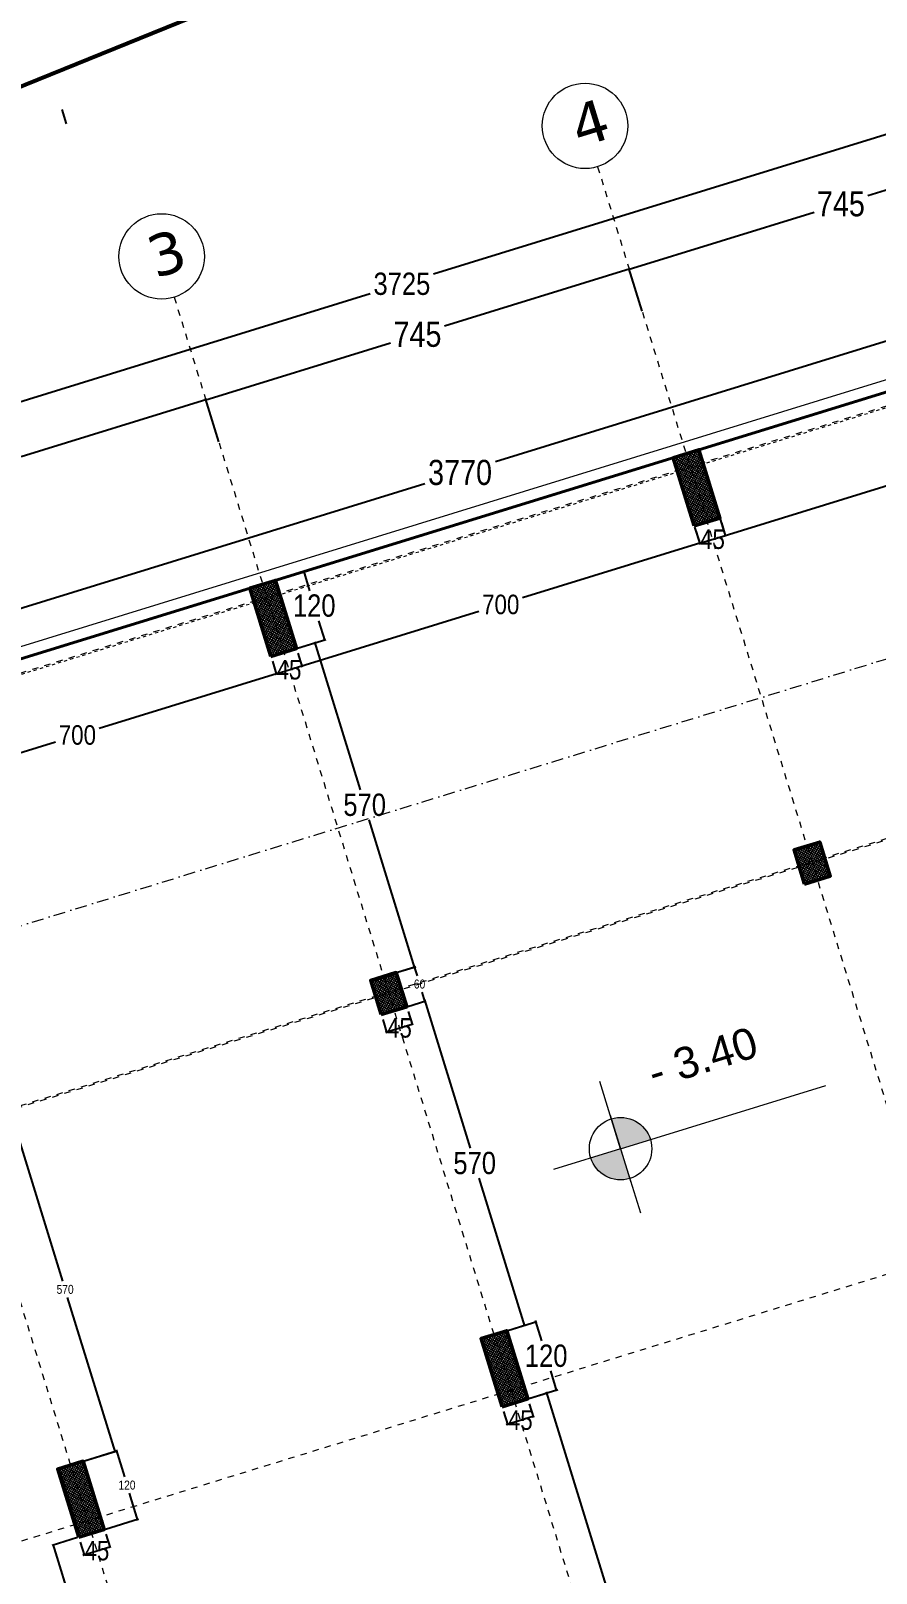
# Model space of a CAD drawing. Header units: centimetres. Extents: x 85226 to 578505, y -13061 to 170378.
# Drawn here: x 457087 to 458508, y 103556 to 106149 of the extents above; entities that cross this region are included whole.
import ezdxf

# ---------------------------------------------------------------- set-up
doc = ezdxf.new("R2010")
doc.units = ezdxf.units.CM
doc.linetypes.add('Dashed', pattern=[10.666667, 5.333333, -5.333333])
doc.linetypes.add('Dot & Dashed', pattern=[12.666666, 6.666666, -3.333333, 0, -2.666667])
for name, color, linetype, lineweight in [('01 Bodrumi_Pen_No__20', 20, 'Continuous', 18), ('0_Pen_No__6', 6, 'Continuous', 18), ('Akset_Pen_No__13', 13, 'Continuous', 18), ('Dimensionet', 150, 'Continuous', 15), ('Dritaret_Pen_No__4', 4, 'Continuous', 18), ('Fasada', 7, 'Continuous', 15), ('muri', 7, 'Continuous', 40), ('Shtyllat', 1, 'Continuous', 25), ('Spotat', 1, 'Continuous', 15), ('Text', 7, 'Continuous', 18)]:
    doc.layers.add(name, color=color, linetype=linetype, lineweight=lineweight)
doc.layers.add('Parcela Baze', color=7, linetype='Continuous')
doc.styles.add('Dimensionet CM', font='swissc.ttf', dxfattribs={"height": 15})
doc.styles.add('Mini shkronjat', font='simplex.shx', dxfattribs={"height": 6})
doc.dimstyles.new('Maxi shkronjat', dxfattribs={"dimscale": 2, "dimtxt": 30, "dimasz": 1, "dimexe": 1, "dimexo": 1, "dimgap": 3, "dimtad": 0, "dimtih": 1, "dimtoh": 1, "dimzin": 9, "dimtxsty": 'Dimensionet CM', "dimblk": 'ARCHTICK', "dimcen": 1, "dimdle": 1, "dimadec": 0, "dimazin": 0, "dimtfac": 1, "dimtmove": 0, "dimatfit": 3, "dimldrblk": 'ARCHTICK', "dimfxl": 1, "dimarcsym": 0})

# ---------------------------------------------------------------- blocks, each defined once
blk = doc.blocks.new('_ArchTick')
at = {"layer": 'Spotat', "color": 0, "const_width": 0.15}
blk.add_lwpolyline([(-0.5, -0.5), (0.5, 0.5)], dxfattribs=at)
blk = doc.blocks.new('*D4629')
at = {"layer": 'DEFPOINTS', "color": 0, "transparency": 16777216}
for p in [(462423.2, 108484.6), (462513.8, 108261.1), (451918.9, 103968.3)]:
    blk.add_point(p, dxfattribs=at)
at = {"layer": 'Dimensionet', "color": 0, "lineweight": -2, "transparency": 16777216}
for p, q in [((462425.1, 108485.4), (457235.7, 106382.8)), ((462513, 108263), (462422.5, 108486.5)), ((451826.5, 104191.1), (457015.8, 106293.7)), ((451918.1, 103970.2), (451827.6, 104193.7))]:
    blk.add_line(p, q, dxfattribs=at)
at = {"layer": 'Dimensionet', "color": 0, "lineweight": -2, "transparency": 16777216, "xscale": 2, "yscale": 2, "zscale": 2}
for p, rotation in [((462423.2, 108484.6), 22.05661373152367), ((451828.3, 104191.8), 202.0566137315237)]:
    blk.add_blockref('_ArchTick', p, dxfattribs=dict(at, rotation=rotation))
at = {"layer": 'Dimensionet', "color": 0, "transparency": 16777216, "insert": (457125.8, 106338.2), "char_height": 15, "attachment_point": 5, "style": 'Dimensionet CM'}
blk.add_mtext('{\\H5x;11432}', dxfattribs=at)
blk = doc.blocks.new('*D4553')
at = {"layer": 'DEFPOINTS', "color": 0, "transparency": 16777216}
for p in [(457492.1, 105091.1), (457535.1, 105104.4), (457542.2, 105081.3)]:
    blk.add_point(p, dxfattribs=at)
at = {"layer": 'Dimensionet', "color": 0, "lineweight": -2, "transparency": 16777216}
for p, q in [((457492.7, 105089.2), (457499.8, 105066.1)), ((457535.7, 105102.5), (457542.8, 105079.4)), ((457497.3, 105067.5), (457544.1, 105081.9))]:
    blk.add_line(p, q, dxfattribs=at)
at = {"layer": 'Dimensionet', "color": 0, "lineweight": -2, "transparency": 16777216, "xscale": 2, "yscale": 2, "zscale": 2}
for p, rotation in [((457499.2, 105068), 197.1299999999269), ((457542.2, 105081.3), 17.1299999999269)]:
    blk.add_blockref('_ArchTick', p, dxfattribs=dict(at, rotation=rotation))
at = {"layer": 'Dimensionet', "color": 0, "transparency": 16777216, "insert": (457520.7, 105074.7), "char_height": 15, "attachment_point": 5, "style": 'Dimensionet CM'}
blk.add_mtext('{\\H2.1875x;45}', dxfattribs=at)
blk = doc.blocks.new('*D4554')
at = {"layer": 'DEFPOINTS', "color": 0, "transparency": 16777216}
for p in [(458247.1, 105323.8), (458204.1, 105310.5), (458254.2, 105300.7)]:
    blk.add_point(p, dxfattribs=at)
at = {"layer": 'Dimensionet', "color": 0, "lineweight": -2, "transparency": 16777216}
for p, q in [((458247.7, 105321.9), (458254.8, 105298.8)), ((458204.7, 105308.6), (458211.8, 105285.6)), ((458209.3, 105286.9), (458256.1, 105301.3))]:
    blk.add_line(p, q, dxfattribs=at)
at = {"layer": 'Dimensionet', "color": 0, "lineweight": -2, "transparency": 16777216, "xscale": 2, "yscale": 2, "zscale": 2}
for p, rotation in [((458254.2, 105300.7), 17.1299999999269), ((458211.2, 105287.5), 197.1299999999269)]:
    blk.add_blockref('_ArchTick', p, dxfattribs=dict(at, rotation=rotation))
at = {"layer": 'Dimensionet', "color": 0, "transparency": 16777216, "insert": (458232.7, 105294.1), "char_height": 15, "attachment_point": 5, "style": 'Dimensionet CM'}
blk.add_mtext('{\\H2.1875x;45}', dxfattribs=at)
blk = doc.blocks.new('*D4708')
at = {"layer": 'DEFPOINTS', "color": 0, "transparency": 16777216}
for p in [(457174.7, 103744.3), (457230.5, 103761.5), (457210.1, 103629.6)]:
    blk.add_point(p, dxfattribs=at)
at = {"layer": 'Dimensionet', "color": 0, "lineweight": -2, "transparency": 16777216}
for p, q in [((457229.9, 103763.4), (457244, 103717.9)), ((457176.6, 103744.9), (457232.4, 103762.1)), ((457266.4, 103644.9), (457252.4, 103690.4)), ((457212, 103630.2), (457267.8, 103647.4))]:
    blk.add_line(p, q, dxfattribs=at)
at = {"layer": 'Dimensionet', "color": 0, "lineweight": -2, "transparency": 16777216, "xscale": 2, "yscale": 2, "zscale": 2}
for p, rotation in [((457230.5, 103761.5), 107.1299999991601), ((457265.8, 103646.8), 287.1299999991601)]:
    blk.add_blockref('_ArchTick', p, dxfattribs=dict(at, rotation=rotation))
at = {"layer": 'Dimensionet', "color": 0, "transparency": 16777216, "insert": (457248.2, 103704.1), "char_height": 15, "attachment_point": 5, "style": 'Dimensionet CM'}
blk.add_mtext('120', dxfattribs=at)
blk = doc.blocks.new('*D4576')
at = {"layer": 'DEFPOINTS', "color": 0, "transparency": 16777216}
for p in [(459609.7, 105961.5), (459633.7, 105883.5), (456029.3, 104778.5)]:
    blk.add_point(p, dxfattribs=at)
at = {"layer": 'Dimensionet', "color": 0, "lineweight": -2, "transparency": 16777216}
for p, q in [((459611.6, 105962.1), (457867.8, 105424.6)), ((459633.1, 105885.4), (459609.1, 105963.4)), ((456005, 104850.5), (457748.8, 105387.9)), ((456028.7, 104780.4), (456006.3, 104853))]:
    blk.add_line(p, q, dxfattribs=at)
at = {"layer": 'Dimensionet', "color": 0, "lineweight": -2, "transparency": 16777216, "xscale": 2, "yscale": 2, "zscale": 2}
for p, rotation in [((459609.7, 105961.5), 17.1299999999269), ((456006.9, 104851), 197.1299999999269)]:
    blk.add_blockref('_ArchTick', p, dxfattribs=dict(at, rotation=rotation))
at = {"layer": 'Dimensionet', "color": 0, "transparency": 16777216, "insert": (457808.3, 105406.3), "char_height": 15, "attachment_point": 5, "style": 'Dimensionet CM'}
blk.add_mtext('{\\H2.8125x;3770}', dxfattribs=at)
blk = doc.blocks.new('*D4578')
at = {"layer": 'DEFPOINTS', "color": 0, "transparency": 16777216}
for p in [(457403.1, 105456.2), (456668.8, 105309.3), (456691.2, 105236.8)]:
    blk.add_point(p, dxfattribs=at)
at = {"layer": 'Dritaret_Pen_No__4', "color": 0, "lineweight": -2, "transparency": 16777216}
for p, q in [((457382.7, 105529.4), (457070, 105433)), ((457402.5, 105458.1), (457380.2, 105530.7)), ((456666.9, 105308.7), (456979.6, 105405.1)), ((456690.6, 105238.7), (456668.2, 105311.2))]:
    blk.add_line(p, q, dxfattribs=at)
at = {"layer": 'Dritaret_Pen_No__4', "color": 0, "lineweight": -2, "transparency": 16777216, "xscale": 2, "yscale": 2, "zscale": 2}
for p, rotation in [((457380.8, 105528.8), 17.12999999992693), ((456668.8, 105309.3), 197.1299999999269)]:
    blk.add_blockref('_ArchTick', p, dxfattribs=dict(at, rotation=rotation))
at = {"layer": 'Dritaret_Pen_No__4', "color": 0, "transparency": 16777216, "insert": (457024.8, 105419), "char_height": 15, "attachment_point": 5, "style": 'Dimensionet CM'}
blk.add_mtext('{\\H2.8125x;745}', dxfattribs=at)
blk = doc.blocks.new('*D4579')
at = {"layer": 'DEFPOINTS', "color": 0, "transparency": 16777216}
for p in [(458827, 105895.1), (458092.7, 105748.2), (458115.1, 105675.7)]:
    blk.add_point(p, dxfattribs=at)
at = {"layer": 'Dritaret_Pen_No__4', "color": 0, "lineweight": -2, "transparency": 16777216}
for p, q in [((458806.6, 105968.2), (458493.9, 105871.8)), ((458826.4, 105897), (458804.1, 105969.5)), ((458090.8, 105747.6), (458403.5, 105844)), ((458114.5, 105677.6), (458092.1, 105750.1))]:
    blk.add_line(p, q, dxfattribs=at)
at = {"layer": 'Dritaret_Pen_No__4', "color": 0, "lineweight": -2, "transparency": 16777216, "xscale": 2, "yscale": 2, "zscale": 2}
for p, rotation in [((458804.7, 105967.6), 17.12999999992693), ((458092.7, 105748.2), 197.1299999999269)]:
    blk.add_blockref('_ArchTick', p, dxfattribs=dict(at, rotation=rotation))
at = {"layer": 'Dritaret_Pen_No__4', "color": 0, "transparency": 16777216, "insert": (458448.7, 105857.9), "char_height": 15, "attachment_point": 5, "style": 'Dimensionet CM'}
blk.add_mtext('{\\H2.8125x;745}', dxfattribs=at)
blk = doc.blocks.new('*D4580')
at = {"layer": 'DEFPOINTS', "color": 0, "transparency": 16777216}
for p in [(458092.7, 105748.2), (458115.1, 105675.7), (457403.1, 105456.2)]:
    blk.add_point(p, dxfattribs=at)
at = {"layer": 'Dritaret_Pen_No__4', "color": 0, "lineweight": -2, "transparency": 16777216}
for p, q in [((458094.6, 105748.8), (457781.9, 105652.4)), ((458114.5, 105677.6), (458092.1, 105750.1)), ((457378.9, 105528.2), (457691.6, 105624.6)), ((457402.5, 105458.1), (457380.2, 105530.7))]:
    blk.add_line(p, q, dxfattribs=at)
at = {"layer": 'Dritaret_Pen_No__4', "color": 0, "lineweight": -2, "transparency": 16777216, "xscale": 2, "yscale": 2, "zscale": 2}
for p, rotation in [((458092.7, 105748.2), 17.1299999999269), ((457380.8, 105528.8), 197.1299999999269)]:
    blk.add_blockref('_ArchTick', p, dxfattribs=dict(at, rotation=rotation))
at = {"layer": 'Dritaret_Pen_No__4', "color": 0, "transparency": 16777216, "insert": (457736.7, 105638.5), "char_height": 15, "attachment_point": 5, "style": 'Dimensionet CM'}
blk.add_mtext('{\\H2.8125x;745}', dxfattribs=at)
blk = doc.blocks.new('*D4748')
at = {"layer": 'DEFPOINTS', "color": 0, "transparency": 16777216}
for p in [(457006.8, 104289), (457060.2, 104305.5), (457174.7, 103744.3)]:
    blk.add_point(p, dxfattribs=at)
at = {"layer": 'Dimensionet', "color": 0, "lineweight": -2, "transparency": 16777216}
for p, q in [((457008.8, 104289.6), (457062.2, 104306.1)), ((457059.7, 104307.4), (457140, 104046.8)), ((457228.7, 103758.8), (457148.4, 104019.4)), ((457176.6, 103744.9), (457230, 103761.3))]:
    blk.add_line(p, q, dxfattribs=at)
at = {"layer": 'Dimensionet', "color": 0, "lineweight": -2, "transparency": 16777216, "xscale": 2, "yscale": 2, "zscale": 2}
for p, rotation in [((457060.2, 104305.5), 107.1299999991601), ((457228.1, 103760.8), 287.1299999991601)]:
    blk.add_blockref('_ArchTick', p, dxfattribs=dict(at, rotation=rotation))
at = {"layer": 'Dimensionet', "color": 0, "transparency": 16777216, "insert": (457144.2, 104033.1), "char_height": 15, "attachment_point": 5, "style": 'Dimensionet CM'}
blk.add_mtext('570', dxfattribs=at)
blk = doc.blocks.new('*D4750')
at = {"layer": 'DEFPOINTS', "color": 0, "transparency": 16777216}
for p in [(457922, 103849), (457953.5, 103858.8), (458145.9, 103122.8)]:
    blk.add_point(p, dxfattribs=at)
at = {"layer": 'Dimensionet', "color": 0, "lineweight": -2, "transparency": 16777216}
for p, q in [((457923.9, 103849.6), (457955.5, 103859.4)), ((457953, 103860.7), (458057.7, 103520.9)), ((458178, 103130.6), (458073.2, 103470.4)), ((458147.8, 103123.4), (458179.3, 103133.1))]:
    blk.add_line(p, q, dxfattribs=at)
at = {"layer": 'Dimensionet', "color": 0, "lineweight": -2, "transparency": 16777216, "xscale": 2, "yscale": 2, "zscale": 2}
for p, rotation in [((457953.5, 103858.8), 107.1299999991601), ((458177.4, 103132.5), 287.1299999991601)]:
    blk.add_blockref('_ArchTick', p, dxfattribs=dict(at, rotation=rotation))
at = {"layer": 'Dimensionet', "color": 0, "transparency": 16777216, "insert": (458065.5, 103495.6), "char_height": 15, "attachment_point": 5, "style": 'Dimensionet CM'}
blk.add_mtext('{\\H2.5x;760}', dxfattribs=at)
blk = doc.blocks.new('*D4731')
at = {"layer": 'DEFPOINTS', "color": 0, "transparency": 16777216}
for p in [(457167.1, 103616.4), (457124.1, 103603.1), (457199.4, 103121.2)]:
    blk.add_point(p, dxfattribs=at)
at = {"layer": 'Dimensionet', "color": 0, "lineweight": -2, "transparency": 16777216}
for p, q in [((457165.2, 103615.8), (457122.2, 103602.5)), ((457123.5, 103605), (457191, 103386.2)), ((457266.9, 103139.9), (457199.4, 103358.8)), ((457201.3, 103121.8), (457268.2, 103142.4))]:
    blk.add_line(p, q, dxfattribs=at)
at = {"layer": 'Dimensionet', "color": 0, "lineweight": -2, "transparency": 16777216, "xscale": 2, "yscale": 2, "zscale": 2}
for p, rotation in [((457124.1, 103603.1), 107.1299999991601), ((457266.3, 103141.8), 287.1299999991601)]:
    blk.add_blockref('_ArchTick', p, dxfattribs=dict(at, rotation=rotation))
at = {"layer": 'Dimensionet', "color": 0, "transparency": 16777216, "insert": (457195.2, 103372.5), "char_height": 15, "attachment_point": 5, "style": 'Dimensionet CM'}
blk.add_mtext('483', dxfattribs=at)
blk = doc.blocks.new('*D4732')
at = {"layer": 'DEFPOINTS', "color": 0, "transparency": 16777216}
for p in [(457935.4, 103978.7), (457886.7, 103963.7), (457922, 103849)]:
    blk.add_point(p, dxfattribs=at)
at = {"layer": 'Dimensionet', "color": 0, "lineweight": -2, "transparency": 16777216}
for p, q in [((457888.6, 103964.3), (457937.3, 103979.3)), ((457934.8, 103980.7), (457945.3, 103946.7)), ((457971.3, 103862.2), (457960.9, 103896.1)), ((457923.9, 103849.6), (457972.7, 103864.7))]:
    blk.add_line(p, q, dxfattribs=at)
at = {"layer": 'Dimensionet', "color": 0, "lineweight": -2, "transparency": 16777216, "xscale": 2, "yscale": 2, "zscale": 2}
for p, rotation in [((457935.4, 103978.7), 107.1299999991601), ((457970.8, 103864.1), 287.1299999991601)]:
    blk.add_blockref('_ArchTick', p, dxfattribs=dict(at, rotation=rotation))
at = {"layer": 'Dimensionet', "color": 0, "transparency": 16777216, "insert": (457953.1, 103921.4), "char_height": 15, "attachment_point": 5, "style": 'Dimensionet CM'}
blk.add_mtext('{\\H2.5x;120}', dxfattribs=at)
blk = doc.blocks.new('*D4563')
at = {"layer": 'DEFPOINTS', "color": 0, "transparency": 16777216}
for p in [(457497.9, 105225.2), (457545.4, 105239.8), (457533.2, 105110.5)]:
    blk.add_point(p, dxfattribs=at)
at = {"layer": 'Dimensionet', "color": 0, "lineweight": -2, "transparency": 16777216}
for p, q in [((457544.9, 105241.7), (457555.3, 105207.8)), ((457499.8, 105225.8), (457547.4, 105240.4)), ((457581.4, 105123.2), (457570.9, 105157.2)), ((457535.1, 105111.1), (457582.7, 105125.7))]:
    blk.add_line(p, q, dxfattribs=at)
at = {"layer": 'Dimensionet', "color": 0, "lineweight": -2, "transparency": 16777216, "xscale": 2, "yscale": 2, "zscale": 2}
for p, rotation in [((457545.4, 105239.8), 107.1299999991601), ((457580.8, 105125.2), 287.1299999991601)]:
    blk.add_blockref('_ArchTick', p, dxfattribs=dict(at, rotation=rotation))
at = {"layer": 'Dimensionet', "color": 0, "transparency": 16777216, "insert": (457563.1, 105182.5), "char_height": 15, "attachment_point": 5, "style": 'Dimensionet CM'}
blk.add_mtext('{\\H2.5x;120}', dxfattribs=at)
blk = doc.blocks.new('*D4733')
at = {"layer": 'DEFPOINTS', "color": 0, "transparency": 16777216}
for p in [(457749, 104517.7), (457718.8, 104508.4), (457886.7, 103963.7)]:
    blk.add_point(p, dxfattribs=at)
at = {"layer": 'Dimensionet', "color": 0, "lineweight": -2, "transparency": 16777216}
for p, q in [((457720.7, 104509), (457750.9, 104518.3)), ((457748.4, 104519.7), (457825.2, 104270.6)), ((457917.5, 103971.1), (457840.7, 104220.2)), ((457888.6, 103964.3), (457918.8, 103973.6))]:
    blk.add_line(p, q, dxfattribs=at)
at = {"layer": 'Dimensionet', "color": 0, "lineweight": -2, "transparency": 16777216, "xscale": 2, "yscale": 2, "zscale": 2}
for p, rotation in [((457749, 104517.7), 107.1299999991601), ((457916.9, 103973), 287.1299999991601)]:
    blk.add_blockref('_ArchTick', p, dxfattribs=dict(at, rotation=rotation))
at = {"layer": 'Dimensionet', "color": 0, "transparency": 16777216, "insert": (457832.9, 104245.4), "char_height": 15, "attachment_point": 5, "style": 'Dimensionet CM'}
blk.add_mtext('{\\H2.5x;570}', dxfattribs=at)
blk = doc.blocks.new('*D4734')
at = {"layer": 'DEFPOINTS', "color": 0, "transparency": 16777216}
for p in [(457731.3, 104575.1), (457701.1, 104565.8), (457718.8, 104508.4)]:
    blk.add_point(p, dxfattribs=at)
at = {"layer": 'Dimensionet', "color": 0, "lineweight": -2, "transparency": 16777216}
for p, q in [((457703, 104566.4), (457733.2, 104575.7)), ((457730.7, 104577), (457735.9, 104560.1)), ((457720.7, 104509), (457750.9, 104518.3)), ((457749.6, 104515.8), (457744.4, 104532.7))]:
    blk.add_line(p, q, dxfattribs=at)
at = {"layer": 'Dimensionet', "color": 0, "lineweight": -2, "transparency": 16777216, "xscale": 2, "yscale": 2, "zscale": 2}
for p, rotation in [((457731.3, 104575.1), 107.1299999991601), ((457749, 104517.7), 287.1299999991601)]:
    blk.add_blockref('_ArchTick', p, dxfattribs=dict(at, rotation=rotation))
at = {"layer": 'Dimensionet', "color": 0, "transparency": 16777216, "insert": (457740.2, 104546.4), "char_height": 15, "attachment_point": 5, "style": 'Dimensionet CM'}
blk.add_mtext('60', dxfattribs=at)
blk = doc.blocks.new('*D4735')
at = {"layer": 'DEFPOINTS', "color": 0, "transparency": 16777216}
for p in [(457563.9, 105120), (457533.2, 105110.5), (457701.1, 104565.8)]:
    blk.add_point(p, dxfattribs=at)
at = {"layer": 'Dimensionet', "color": 0, "lineweight": -2, "transparency": 16777216}
for p, q in [((457535.1, 105111.1), (457565.8, 105120.5)), ((457563.3, 105121.9), (457640.1, 104872.8)), ((457732.4, 104573.3), (457655.6, 104822.4)), ((457703, 104566.4), (457733.7, 104575.8))]:
    blk.add_line(p, q, dxfattribs=at)
at = {"layer": 'Dimensionet', "color": 0, "lineweight": -2, "transparency": 16777216, "xscale": 2, "yscale": 2, "zscale": 2}
for p, rotation in [((457563.9, 105120), 107.1299999991601), ((457731.8, 104575.2), 287.1299999991601)]:
    blk.add_blockref('_ArchTick', p, dxfattribs=dict(at, rotation=rotation))
at = {"layer": 'Dimensionet', "color": 0, "transparency": 16777216, "insert": (457647.9, 104847.6), "char_height": 15, "attachment_point": 5, "style": 'Dimensionet CM'}
blk.add_mtext('{\\H2.5x;570}', dxfattribs=at)
blk = doc.blocks.new('*D4567')
at = {"layer": 'DEFPOINTS', "color": 0, "transparency": 16777216}
for p in [(457720.7, 104502.3), (457677.7, 104489.1), (457727.8, 104479.2)]:
    blk.add_point(p, dxfattribs=at)
at = {"layer": 'Dimensionet', "color": 0, "lineweight": -2, "transparency": 16777216}
for p, q in [((457721.3, 104500.4), (457728.4, 104477.3)), ((457678.3, 104487.1), (457685.4, 104464.1)), ((457682.9, 104465.4), (457729.7, 104479.8))]:
    blk.add_line(p, q, dxfattribs=at)
at = {"layer": 'Dimensionet', "color": 0, "lineweight": -2, "transparency": 16777216, "xscale": 2, "yscale": 2, "zscale": 2}
for p, rotation in [((457684.8, 104466), 197.1299999999269), ((457727.8, 104479.2), 17.1299999999269)]:
    blk.add_blockref('_ArchTick', p, dxfattribs=dict(at, rotation=rotation))
at = {"layer": 'Dimensionet', "color": 0, "transparency": 16777216, "insert": (457706.3, 104472.6), "char_height": 15, "attachment_point": 5, "style": 'Dimensionet CM'}
blk.add_mtext('{\\H2.1875x;45}', dxfattribs=at)
blk = doc.blocks.new('*D4568')
at = {"layer": 'DEFPOINTS', "color": 0, "transparency": 16777216}
for p in [(457923.9, 103842.9), (457880.9, 103829.7), (457931, 103819.9)]:
    blk.add_point(p, dxfattribs=at)
at = {"layer": 'Dimensionet', "color": 0, "lineweight": -2, "transparency": 16777216}
for p, q in [((457881.5, 103827.8), (457888.6, 103804.7)), ((457886.1, 103806), (457932.9, 103820.4)), ((457924.5, 103841), (457931.6, 103817.9))]:
    blk.add_line(p, q, dxfattribs=at)
at = {"layer": 'Dimensionet', "color": 0, "lineweight": -2, "transparency": 16777216, "xscale": 2, "yscale": 2, "zscale": 2}
for p, rotation in [((457931, 103819.9), 17.1299999999269), ((457888, 103806.6), 197.1299999999269)]:
    blk.add_blockref('_ArchTick', p, dxfattribs=dict(at, rotation=rotation))
at = {"layer": 'Dimensionet', "color": 0, "transparency": 16777216, "insert": (457909.5, 103813.2), "char_height": 15, "attachment_point": 5, "style": 'Dimensionet CM'}
blk.add_mtext('{\\H2.1875x;45}', dxfattribs=at)
blk = doc.blocks.new('*D4570')
at = {"layer": 'DEFPOINTS', "color": 0, "transparency": 16777216}
for p in [(457169, 103610.2), (457212, 103623.5), (457219.1, 103600.4)]:
    blk.add_point(p, dxfattribs=at)
at = {"layer": 'Dimensionet', "color": 0, "lineweight": -2, "transparency": 16777216}
for p, q in [((457169.5, 103608.3), (457176.7, 103585.3)), ((457212.5, 103621.6), (457219.7, 103598.5)), ((457174.2, 103586.6), (457221, 103601))]:
    blk.add_line(p, q, dxfattribs=at)
at = {"layer": 'Dimensionet', "color": 0, "lineweight": -2, "transparency": 16777216, "xscale": 2, "yscale": 2, "zscale": 2}
for p, rotation in [((457176.1, 103587.2), 197.1299999999269), ((457219.1, 103600.4), 17.1299999999269)]:
    blk.add_blockref('_ArchTick', p, dxfattribs=dict(at, rotation=rotation))
at = {"layer": 'Dimensionet', "color": 0, "transparency": 16777216, "insert": (457197.6, 103593.8), "char_height": 15, "attachment_point": 5, "style": 'Dimensionet CM'}
blk.add_mtext('{\\H2.1875x;45}', dxfattribs=at)
blk = doc.blocks.new('*D4572')
at = {"layer": 'DEFPOINTS', "color": 0, "transparency": 16777216}
for p in [(457492.1, 105091.1), (456821.3, 104891.1), (456830.3, 104861.9)]:
    blk.add_point(p, dxfattribs=at)
at = {"layer": 'Dimensionet', "color": 0, "lineweight": -2, "transparency": 16777216}
for p, q in [((457492.7, 105089.2), (457499.8, 105066.1)), ((457501.1, 105068.6), (457201.4, 104976.2)), ((456828.4, 104861.3), (457128.1, 104953.7)), ((456821.9, 104889.1), (456830.9, 104860))]:
    blk.add_line(p, q, dxfattribs=at)
at = {"layer": 'Dimensionet', "color": 0, "lineweight": -2, "transparency": 16777216, "xscale": 2, "yscale": 2, "zscale": 2}
for p, rotation in [((457499.2, 105068), 17.12999999992693), ((456830.3, 104861.9), 197.1299999999269)]:
    blk.add_blockref('_ArchTick', p, dxfattribs=dict(at, rotation=rotation))
at = {"layer": 'Dimensionet', "color": 0, "transparency": 16777216, "insert": (457164.8, 104965), "char_height": 15, "attachment_point": 5, "style": 'Dimensionet CM'}
blk.add_mtext('{\\H2.1875x;700}', dxfattribs=at)
blk = doc.blocks.new('*D4573')
at = {"layer": 'DEFPOINTS', "color": 0, "transparency": 16777216}
for p in [(458202.2, 105316.7), (458211.2, 105287.5), (457535.1, 105104.4)]:
    blk.add_point(p, dxfattribs=at)
at = {"layer": 'Dimensionet', "color": 0, "lineweight": -2, "transparency": 16777216}
for p, q in [((458202.8, 105314.8), (458211.8, 105285.6)), ((458213.1, 105288.1), (457913.3, 105195.7)), ((457540.3, 105080.7), (457840.1, 105173.1)), ((457535.7, 105102.5), (457542.8, 105079.4))]:
    blk.add_line(p, q, dxfattribs=at)
at = {"layer": 'Dimensionet', "color": 0, "lineweight": -2, "transparency": 16777216, "xscale": 2, "yscale": 2, "zscale": 2}
for p, rotation in [((458211.2, 105287.5), 17.1299999999269), ((457542.2, 105081.3), 197.1299999999269)]:
    blk.add_blockref('_ArchTick', p, dxfattribs=dict(at, rotation=rotation))
at = {"layer": 'Dimensionet', "color": 0, "transparency": 16777216, "insert": (457876.7, 105184.4), "char_height": 15, "attachment_point": 5, "style": 'Dimensionet CM'}
blk.add_mtext('{\\H2.1875x;700}', dxfattribs=at)
blk = doc.blocks.new('*D4574')
at = {"layer": 'DEFPOINTS', "color": 0, "transparency": 16777216}
for p in [(458916, 105530), (458245.2, 105329.9), (458254.2, 105300.7)]:
    blk.add_point(p, dxfattribs=at)
at = {"layer": 'Dimensionet', "color": 0, "lineweight": -2, "transparency": 16777216}
for p, q in [((458916.6, 105528.1), (458923.7, 105505)), ((458925, 105507.5), (458625.3, 105415.1)), ((458252.3, 105300.1), (458552, 105392.5)), ((458245.8, 105328), (458254.8, 105298.8))]:
    blk.add_line(p, q, dxfattribs=at)
at = {"layer": 'Dimensionet', "color": 0, "lineweight": -2, "transparency": 16777216, "xscale": 2, "yscale": 2, "zscale": 2}
for p, rotation in [((458923.1, 105506.9), 17.12999999992693), ((458254.2, 105300.7), 197.1299999999269)]:
    blk.add_blockref('_ArchTick', p, dxfattribs=dict(at, rotation=rotation))
at = {"layer": 'Dimensionet', "color": 0, "transparency": 16777216, "insert": (458588.7, 105403.8), "char_height": 15, "attachment_point": 5, "style": 'Dimensionet CM'}
blk.add_mtext('{\\H2.1875x;700}', dxfattribs=at)
blk = doc.blocks.new('*D4589')
at = {"layer": 'DEFPOINTS', "color": 0, "transparency": 16777216}
for p in [(459490.4, 106272.1), (459527.2, 106152.7), (455967.5, 105055.5)]:
    blk.add_point(p, dxfattribs=at)
at = {"layer": 'Dritaret_Pen_No__4', "color": 0, "lineweight": -2, "transparency": 16777216}
for p, q in [((459492.3, 106272.7), (457763.9, 105739.9)), ((459526.6, 106154.6), (459489.8, 106274)), ((455928.7, 105174.3), (457657.2, 105707.1)), ((455966.9, 105057.4), (455930.1, 105176.8))]:
    blk.add_line(p, q, dxfattribs=at)
at = {"layer": 'Dritaret_Pen_No__4', "color": 0, "lineweight": -2, "transparency": 16777216, "xscale": 2, "yscale": 2, "zscale": 2}
for p, rotation in [((459490.4, 106272.1), 17.1299999999269), ((455930.7, 105174.9), 197.1299999999269)]:
    blk.add_blockref('_ArchTick', p, dxfattribs=dict(at, rotation=rotation))
at = {"layer": 'Dritaret_Pen_No__4', "color": 0, "transparency": 16777216, "insert": (457710.5, 105723.5), "char_height": 15, "attachment_point": 5, "style": 'Dimensionet CM'}
blk.add_mtext('{\\H2.5x;3725}', dxfattribs=at)

msp = doc.modelspace()

# ---------------------------------------------------------------- hatches: boundary and pattern name
at = {"layer": 'Fasada'}
h = msp.add_hatch(dxfattribs=at)
h.set_pattern_fill('ANSI37', color=256, angle=17.13)
h.set_pattern_definition([(62.13, (-722756.4858, 383833.5373), (-2.80673339, 1.484207762), []), (152.13, (-722756.4858, 383833.5373), (-1.484207762, -2.80673339), [])])
h.paths.add_polyline_path([(458202.177, 105316.671), (458245.18, 105329.925), (458209.836, 105444.602), (458166.832, 105431.348)])
h = msp.add_hatch(dxfattribs=at)
h.set_pattern_fill('ANSI37', color=256, angle=17.13)
h.set_pattern_definition([(62.13, (-723468.4368, 383614.1045), (-2.80673339, 1.484207762), []), (152.13, (-723468.4368, 383614.1045), (-1.484207762, -2.80673339), [])])
h.paths.add_polyline_path([(457490.226, 105097.238), (457533.229, 105110.492), (457497.885, 105225.169), (457454.881, 105211.915)])
h = msp.add_hatch(dxfattribs=at)
h.set_pattern_fill('ANSI37', color=256, angle=17.13)
h.set_pattern_definition([(62.13, (-722570.932, 383231.4826), (-2.80673339, 1.484207762), []), (152.13, (-722570.932, 383231.4826), (-1.484207762, -2.80673339), [])])
h.paths.add_polyline_path([(458387.73, 104714.616), (458430.734, 104727.87), (458413.062, 104785.209), (458370.058, 104771.954)])
h = msp.add_hatch(dxfattribs=at)
h.set_pattern_fill('ANSI37', color=256, angle=17.13)
h.set_pattern_definition([(62.13, (-723282.883, 383012.0498), (-2.80673339, 1.484207762), []), (152.13, (-723282.883, 383012.0498), (-1.484207762, -2.80673339), [])])
h.paths.add_polyline_path([(457675.779, 104495.183), (457718.783, 104508.438), (457701.111, 104565.776), (457658.107, 104552.522)])
h = msp.add_hatch(color=256, dxfattribs=at)
h.dxf.hatch_style = 1
h.paths.add_polyline_path([(458078.211, 104269.667), (458028.04, 104254.204, 0.41421356), (458093.674, 104219.496)])
h.paths.add_polyline_path([(458062.747, 104319.838), (458078.211, 104269.667), (458128.382, 104285.131, 0.41421356)])
h = msp.add_hatch(dxfattribs=at)
h.set_pattern_fill('ANSI37', color=256, angle=17.13)
h.set_pattern_definition([(62.13, (-723079.643, 382352.661), (-2.80673339, 1.484207762), []), (152.13, (-723079.643, 382352.661), (-1.484207762, -2.80673339), [])])
h.paths.add_polyline_path([(457879.02, 103835.795), (457922.023, 103849.049), (457886.678, 103963.726), (457843.675, 103950.471)])
h = msp.add_hatch(dxfattribs=at)
h.set_pattern_fill('ANSI37', color=256, angle=17.13)
h.set_pattern_definition([(62.13, (-723789.6827, 382133.8173), (-2.80673339, 1.484207762), []), (152.13, (-723789.6827, 382133.8173), (-1.484207762, -2.80673339), [])])
h.paths.add_polyline_path([(457168.98, 103616.951), (457211.984, 103630.205), (457176.639, 103744.882), (457133.635, 103731.628)])

# ---------------------------------------------------------------- linework, layer by layer
msp.add_line((457146.413, 105992.63), (457139.049, 106016.521))
at = {"layer": '01 Bodrumi_Pen_No__20', "linetype": 'Dashed'}
msp.add_lwpolyline([(457411.39, 102728.834), (457279.99, 102859.55), (457206.719, 103097.277), (456628.558, 102919.08), (456062.233, 104756.522), (459617.21, 105852.213), (460438.979, 103185.98), (458307.904, 102529.155), (458263.723, 102672.5), (457986.275, 102586.987, -0.27723304)], format="xyb", close=True, dxfattribs=at)
at = {"layer": '0_Pen_No__6', "linetype": 'Dot & Dashed', "lineweight": 18, "ltscale": 3}
msp.add_line((455523.199, 104167.868), (469774.896, 108560.432), dxfattribs=at)
at = {"layer": 'Akset_Pen_No__13', "color": 251, "linetype": 'Dashed', "ltscale": 2}
for p, q in [((455784.337, 104673.486), (469534.154, 108911.364)), ((455968.192, 104002.89), (469738.86, 108247.195)), ((456174.37, 103333.943), (469945.038, 107578.248)), ((458039.591, 105920.572), (459113.192, 102437.268)), ((457327.64, 105701.139), (458401.241, 102217.836)), ((456615.689, 105481.707), (457500.931, 102609.535))]:
    msp.add_line(p, q, dxfattribs=at)
at = {"layer": 'Akset_Pen_No__13', "linetype": 'Dashed', "ltscale": 2}
for p, q in [((455784.337, 104673.486), (460105.122, 106005.21)), ((458039.591, 105920.572), (459113.192, 102437.268)), ((457327.64, 105701.139), (458401.241, 102217.836)), ((456615.689, 105481.707), (457540.134, 102482.34)), ((459925.517, 105219.975), (456028.238, 104018.782)), ((456174.37, 103333.943), (460516.006, 104672.094))]:
    msp.add_line(p, q, dxfattribs=at)
at = {"layer": 'Akset_Pen_No__13', "color": 251, "ltscale": 2}
for centre in [(458018.441, 105989.192), (457306.49, 105769.76)]:
    msp.add_circle(centre, 71.805, dxfattribs=at)
at = {"layer": 'Fasada'}
for p, q in [((458078.211, 104269.667), (458043.463, 104382.405)), ((458078.211, 104269.667), (458423.498, 104376.089)), ((458060.837, 104326.036), (458095.585, 104213.298)), ((458078.211, 104269.667), (457965.473, 104234.92)), ((458078.211, 104269.667), (458111.486, 104161.708))]:
    msp.add_line(p, q, dxfattribs=at)
msp.add_lwpolyline([(457379.653, 102696.931), (457240.293, 102835.566), (457175.497, 103045.797), (456597.335, 102867.6), (456005.975, 104786.271), (459646.96, 105908.471), (460495.237, 103156.231), (458278.155, 102472.897), (458233.973, 102616.242), (457999.529, 102543.983, -0.27723304)], format="xyb", close=True, dxfattribs=at)
msp.add_circle((458078.211, 104269.667), 52.5, dxfattribs=at)
at = {"layer": 'muri'}
msp.add_lwpolyline([(463957.997, 107216.262), (463871.546, 107503.543), (460976.915, 106611.379), (461067.189, 106325.276), (460919.065, 106279.623), (460874.884, 106422.969), (460311.057, 106249.189), (460355.238, 106105.844), (456030.972, 104773.047), (456455.11, 103396.927), (456645.391, 103455.574), (457393.751, 102711.108, 0.27723304), (457993.631, 102563.094), (458247.188, 102641.244), (458291.37, 102497.898), (468406.808, 105615.612)], format="xyb", dxfattribs=at)
msp.add_lwpolyline([(457393.758, 102711.11), (457257.936, 102846.226), (457188.719, 103070.801), (456610.557, 102892.604), (456030.979, 104773.049), (459633.738, 105883.468), (460470.233, 103169.453), (458291.377, 102497.9), (458247.195, 102641.246), (457993.638, 102563.096, -0.27723304)], format="xyb", close=True, dxfattribs=at)
at = {"layer": 'Parcela Baze', "color": 6, "lineweight": 53}
msp.add_lwpolyline([(471725.963, 110150.934), (462513.763, 108261.134), (451918.863, 103968.334)], dxfattribs=at)
at = {"layer": 'Shtyllat', "lineweight": 50}
for points in [[(458202.177, 105316.671), (458245.18, 105329.925), (458209.836, 105444.602), (458166.832, 105431.348)], [(457490.226, 105097.238), (457533.229, 105110.492), (457497.885, 105225.169), (457454.881, 105211.915)], [(458387.737, 104714.618), (458430.741, 104727.873), (458413.069, 104785.211), (458370.065, 104771.957)], [(457675.786, 104495.185), (457718.79, 104508.44), (457701.118, 104565.778), (457658.114, 104552.524)], [(457879.02, 103835.795), (457922.023, 103849.049), (457886.678, 103963.726), (457843.675, 103950.471)], [(457167.069, 103616.362), (457210.072, 103629.616), (457174.727, 103744.293), (457131.724, 103731.038)]]:
    msp.add_lwpolyline(points, close=True, dxfattribs=at)

# ---------------------------------------------------------------- texts
at = {"color": 251, "char_height": 70, "width": 119.52102, "attachment_point": 1, "rotation": 17.13, "style": 'Mini shkronjat'}
for s, insert in [('{\\fVerdana|b0|i0|c0|p34;4}', (457987.196, 106019.07)), ('{\\fVerdana|b0|i0|c0|p34;3}', (457275.245, 105799.638))]:
    msp.add_mtext(s, dxfattribs=dict(at, insert=insert))
at = {"layer": 'Text', "insert": (458118.836, 104420.822), "char_height": 105, "attachment_point": 1, "rotation": 17.13, "style": 'Dimensionet CM'}
msp.add_mtext('{\\fArial|b0|i0|c0|p34;\\H0.5x;-\\fArial|b0|i0|c238|p34; \\fArial|b0|i0|c0|p34;3\\fArial|b0|i0|c238|p34;.\\fArial|b0|i0|c0|p34;4\\fArial|b0|i0|c238|p34;0\\fTimes New Roman|b0|i0|c238|p18;\\H1.9999x; }', dxfattribs=at)

# ---------------------------------------------------------------- dimensions: what is measured, and where the dimension line sits
at = {"layer": 'Dimensionet'}
dim = msp.add_aligned_dim(p1=(451918.863, 103968.334), p2=(462513.763, 108261.134), distance=241.146, text='{\\H5x;<>}', dimstyle='Maxi shkronjat', override={"dimdec": 0}, dxfattribs=at)
dim.commit()
dim.dimension.update_dxf_attribs({"geometry": '*D4629', "text_midpoint": (457125.758, 106338.231)})
for base, p1, p2, angle, text, picture, middle in [((459609.698, 105961.465), (456029.298, 104778.501), (459633.738, 105883.468), 17.13, '{\\H2.8125x;<>}', '*D4576', (457808.318, 105406.256)), ((457563.929, 105119.954), (457701.118, 104565.778), (457533.229, 105110.492), 107.13, '{\\H2.5x;<>}', '*D4735', (457647.873, 104847.597)), ((457748.994, 104517.749), (457886.678, 103963.726), (457718.79, 104508.44), 107.13, '{\\H2.5x;<>}', '*D4733', (457832.938, 104245.392)), ((457953.541, 103858.763), (458145.874, 103122.763), (457922.023, 103849.049), 107.13, '{\\H2.5x;<>}', '*D4750', (458065.467, 103495.62))]:
    dim = msp.add_linear_dim(base=base, p1=p1, p2=p2, angle=angle, text=text, dimstyle='Maxi shkronjat', dxfattribs=at)
    dim.commit()
    dim.dimension.update_dxf_attribs({"geometry": picture, "text_midpoint": middle})
for base, p1, p2, angle, text, picture, middle in [((458254.179, 105300.729), (458916.016, 105529.977), (458245.18, 105329.925), 197.13, '{\\H2.1875x;<>}', '*D4574', (458588.653, 105403.818)), ((458254.179, 105300.729), (458204.065, 105310.544), (458247.069, 105323.798), 17.13, '{\\H2.1875x;<>}', '*D4554', (458232.677, 105294.102)), ((458211.175, 105287.475), (457535.118, 105104.365), (458202.177, 105316.671), 17.13, '{\\H2.1875x;<>}', '*D4573', (457876.702, 105184.386)), ((457545.443, 105239.827), (457533.229, 105110.492), (457497.885, 105225.169), 107.13, '{\\H2.5x;<>}', '*D4563', (457563.115, 105182.489)), ((456830.277, 104861.863), (457492.114, 105091.111), (456821.278, 104891.059), 197.13, '{\\H2.1875x;<>}', '*D4572', (457164.751, 104964.953)), ((457542.228, 105081.296), (457492.114, 105091.111), (457535.118, 105104.365), 17.13, '{\\H2.1875x;<>}', '*D4553', (457520.726, 105074.669)), ((457727.789, 104479.244), (457677.675, 104489.059), (457720.679, 104502.313), 17.13, '{\\H2.1875x;<>}', '*D4567', (457706.287, 104472.617)), ((457935.408, 103978.745), (457922.023, 103849.049), (457886.678, 103963.726), 107.13, '{\\H2.5x;<>}', '*D4732', (457953.08, 103921.406)), ((457931.022, 103819.853), (457880.908, 103829.668), (457923.912, 103842.922), 17.13, '{\\H2.1875x;<>}', '*D4568', (457909.52, 103813.226)), ((457219.071, 103600.42), (457168.957, 103610.235), (457211.961, 103623.489), 17.13, '{\\H2.1875x;<>}', '*D4570', (457197.569, 103593.793))]:
    dim = msp.add_linear_dim(base=base, p1=p1, p2=p2, angle=angle, text=text, dimstyle='Maxi shkronjat', dxfattribs=at)
    dim.commit()
    dim.dimension.update_dxf_attribs({"geometry": picture, "text_midpoint": middle, "dimtype": 160})
for base, p1, p2, picture, middle in [((457731.321, 104575.087), (457718.79, 104508.44), (457701.118, 104565.778), '*D4734', (457740.157, 104546.418)), ((457060.246, 104305.468), (457174.727, 103744.293), (457006.839, 104289.007), '*D4748', (457144.19, 104033.111)), ((457230.503, 103761.484), (457210.072, 103629.616), (457174.727, 103744.293), '*D4708', (457248.175, 103704.145))]:
    dim = msp.add_linear_dim(base=base, p1=p1, p2=p2, angle=107.13, dimstyle='Maxi shkronjat', dxfattribs=at)
    dim.commit()
    dim.dimension.update_dxf_attribs({"geometry": picture, "text_midpoint": middle})
dim = msp.add_linear_dim(base=(457124.122, 103603.125), p1=(457199.356, 103121.168), p2=(457167.069, 103616.362), angle=107.13, dimstyle='Maxi shkronjat', override={"dimdec": 0}, dxfattribs=at)
dim.commit()
dim.dimension.update_dxf_attribs({"geometry": '*D4731', "text_midpoint": (457195.215, 103372.464)})
at = {"layer": 'Dritaret_Pen_No__4'}
dim = msp.add_linear_dim(base=(459490.415, 106272.088), p1=(455967.457, 105055.535), p2=(459527.212, 106152.7), angle=17.13, text='{\\H2.5x;<>}', dimstyle='Maxi shkronjat', dxfattribs=at)
dim.commit()
dim.dimension.update_dxf_attribs({"geometry": '*D4589', "text_midpoint": (457710.538, 105723.505), "dimtype": 160})
for base, p1, p2, angle, picture, middle in [((458092.72, 105748.195), (458827.03, 105895.083), (458115.079, 105675.65), 197.13, '*D4579', (458448.695, 105857.912)), ((458092.72, 105748.195), (457403.128, 105456.217), (458115.079, 105675.65), 17.13, '*D4580', (457736.744, 105638.479)), ((456668.818, 105309.33), (457403.128, 105456.217), (456691.177, 105236.784), 197.13, '*D4578', (457024.793, 105419.046))]:
    dim = msp.add_linear_dim(base=base, p1=p1, p2=p2, angle=angle, text='{\\H2.8125x;<>}', dimstyle='Maxi shkronjat', dxfattribs=at)
    dim.commit()
    dim.dimension.update_dxf_attribs({"geometry": picture, "text_midpoint": middle})

doc.saveas('drawing.dxf')
